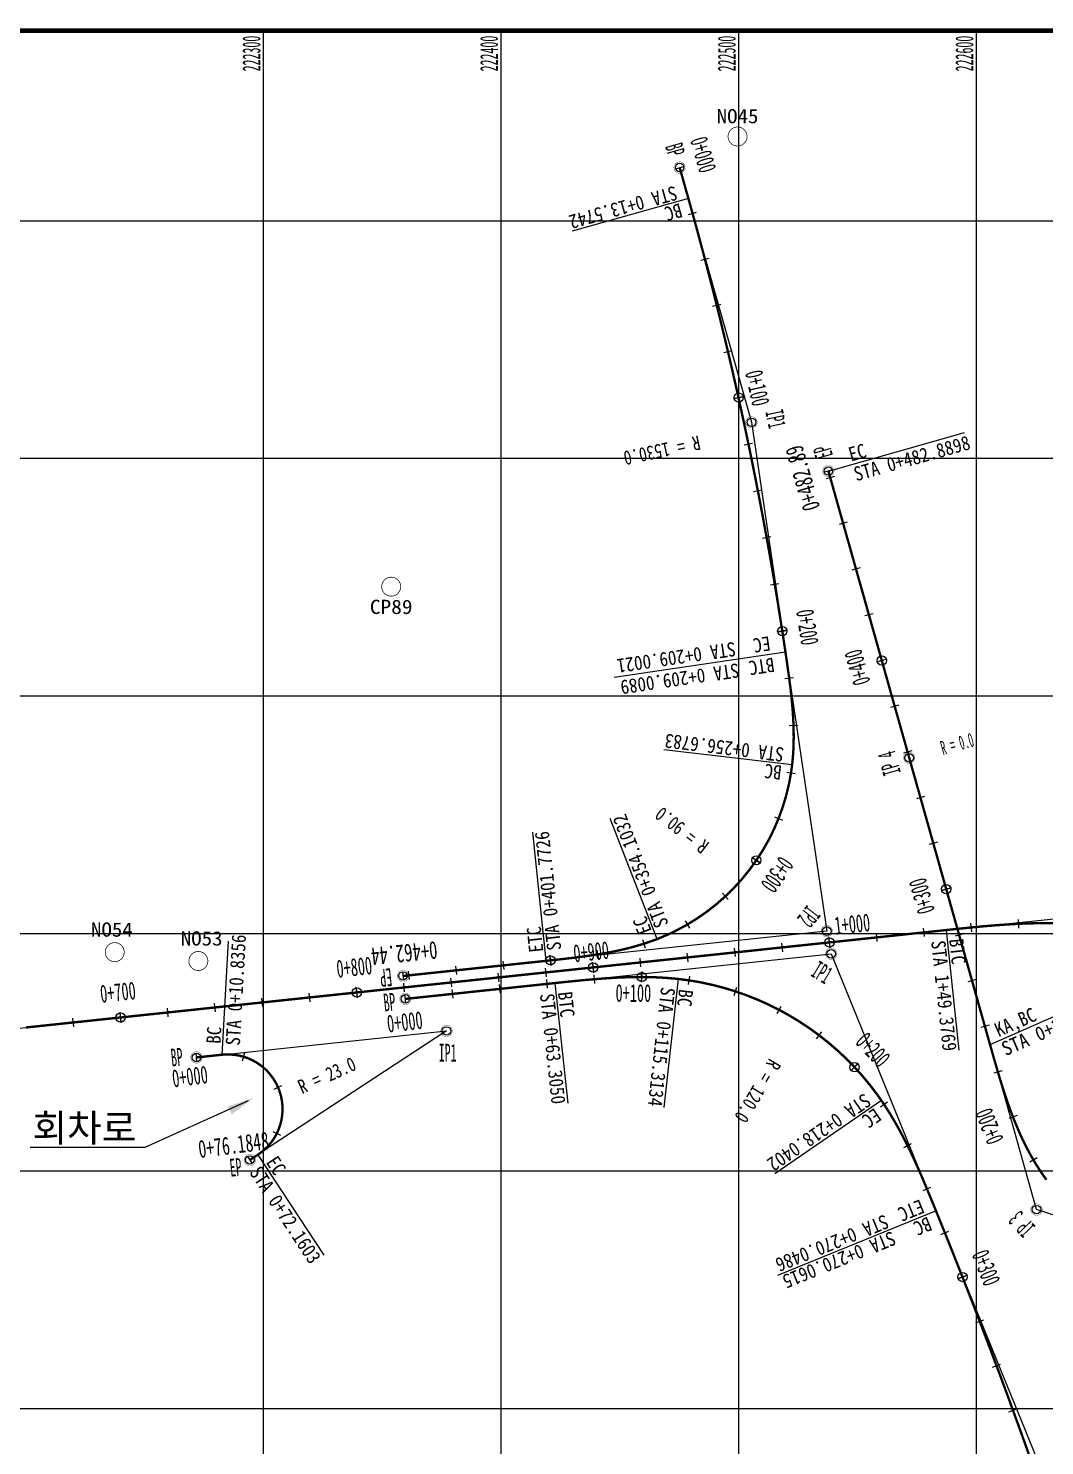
# Model space of a CAD drawing. Extents: x 221399 to 223677, y 223629 to 224581.
# Drawn here: x 222201 to 222629, y 223984 to 224581 of the extents above; entities that cross this region are included whole.
import ezdxf
from ezdxf.enums import TextEntityAlignment as Align

# ---------------------------------------------------------------- set-up
doc = ezdxf.new("R2010")
doc.units = 0
doc.header["$MEASUREMENT"] = 0
doc.layers.get('0').update_dxf_attribs({"linetype": 'CONTINUOUS'})
for name, color, linetype in [('CA-ALGN-CNTL', 2, 'CONTINUOUS'), ('CA-ALGN-IPLN', 1, 'CONTINUOUS'), ('CA-ALGN-IPSM', 2, 'CONTINUOUS'), ('CA-ALGN-STSM', 2, 'CONTINUOUS'), ('CA-ALGN-SUBL', 1, 'CONTINUOUS'), ('CA-ALGN-SUBT', 2, 'CONTINUOUS'), ('CA-ALGN-TEXT', 3, 'CONTINUOUS'), ('CA-LEAL', 1, 'CONTINUOUS'), ('CA-LEAT', 3, 'CONTINUOUS'), ('CV-GRID-BORD', 4, 'CONTINUOUS'), ('CV-GRID-LINE', 1, 'CONTINUOUS'), ('CV-GRID-TEXT', 4, 'CONTINUOUS'), ('CV-SURV-SYMB', 3, 'CONTINUOUS'), ('CV-SURV-TEXT', 3, 'CONTINUOUS')]:
    doc.layers.add(name, color=color, linetype=linetype)
doc.styles.add('GHS', font='DotumChe.ttf')
doc.styles.add('GTXT', font='DotumChe.ttf')

# ---------------------------------------------------------------- blocks, each defined once
blk = doc.blocks.new('CASTAMS')
blk.add_line((0, -1.5), (0, 1.5))
at = {"style": 'GTXT', "flags": 1}
for tag, p in [('STA_DST', (0, -3.62)), ('XSEC_DAT', (0, -6.85))]:
    blk.add_attdef(tag, text='', height=2.5, dxfattribs=at).set_placement(p, align=Align.MIDDLE)
blk = doc.blocks.new('CAIPMRK')
at = {"const_width": 0.1}
blk.add_lwpolyline([(-2, 0, -1), (2, 0, -1)], format="xyb", close=True, dxfattribs=at)
blk.add_circle((0, 0), 1.5)
blk = doc.blocks.new('CASTAMM')
blk.add_line((0, -1.5), (0, 1.5))
blk.add_circle((0, 0), 1.3)
at = {"style": 'GTXT', "flags": 1}
for tag, p in [('STA_DST', (0, -3.62)), ('XSEC_DAT', (0, -6.85))]:
    blk.add_attdef(tag, text='', height=2.5, dxfattribs=at).set_placement(p, align=Align.MIDDLE)
blk = doc.blocks.new('CVSVCPM')
at = {"const_width": 0.15}
blk.add_lwpolyline([(0, 2, -1), (0, -2, -1), (0, 2)], format="xyb", dxfattribs=at)
at = {"style": 'GTXT', "flags": 1}
blk.add_attdef('NO', text='', height=2.5, dxfattribs=at).set_placement((0, 4.76), align=Align.MIDDLE)

msp = doc.modelspace()

# ---------------------------------------------------------------- linework, layer by layer
at = {"layer": 'CA-ALGN-CNTL', "const_width": 1}
for points in [[(222475.15, 224522.4), (222476.51, 224517.58), (222477.86, 224512.77), (222478.83, 224509.33), (222479.22, 224507.96), (222480.56, 224503.14), (222481.89, 224498.32), (222483.2, 224493.5), (222484.5, 224488.67), (222485.78, 224483.83), (222487.04, 224479), (222488.29, 224474.16), (222489.52, 224469.31), (222490.74, 224464.46), (222491.94, 224459.61), (222493.13, 224454.75), (222494.3, 224449.89), (222495.45, 224445.02), (222496.59, 224440.15), (222497.71, 224435.28), (222498.82, 224430.41), (222499.91, 224425.53), (222500.98, 224420.64), (222502.04, 224415.76), (222503.08, 224410.87), (222504.11, 224405.97), (222505.12, 224401.08), (222506.11, 224396.18), (222507.09, 224391.27), (222508.05, 224386.37), (222509, 224381.46), (222509.74, 224377.53), (222509.93, 224376.54), (222510.84, 224371.63), (222511.74, 224366.71), (222512.62, 224361.79), (222513.49, 224356.86), (222513.83, 224354.89), (222514.17, 224352.92), (222514.34, 224351.93), (222514.5, 224350.95), (222515.17, 224347), (222515.99, 224342.07), (222516.79, 224337.14), (222517.57, 224332.2), (222518.34, 224327.26), (222519.09, 224322.31), (222519.69, 224318.36), (222519.69, 224318.35), (222519.83, 224317.37), (222520.55, 224312.42), (222521.24, 224307.47), (222521.87, 224302.51), (222522.4, 224297.54), (222522.81, 224292.55), (222523.07, 224287.56), (222523.15, 224282.56), (222523.02, 224277.56), (222522.91, 224275.57), (222522.65, 224272.58), (222522.47, 224270.91), (222522.43, 224270.59), (222522.37, 224270.1), (222522.02, 224267.62), (222521.32, 224263.68), (222521.11, 224262.7), (222519.93, 224257.85), (222518.48, 224253.06), (222516.77, 224248.36), (222514.8, 224243.77), (222512.58, 224239.29), (222510.12, 224234.94), (222507.41, 224230.74), (222504.48, 224226.69), (222501.33, 224222.81), (222497.96, 224219.11), (222494.4, 224215.61), (222490.64, 224212.3), (222486.71, 224209.21), (222482.61, 224206.35), (222478.37, 224203.72), (222473.98, 224201.32), (222470.86, 224199.81), (222469.46, 224199.18), (222465.67, 224197.6), (222464.83, 224197.28), (222460.11, 224195.64), (222455.31, 224194.24), (222450.46, 224193.03), (222445.57, 224192.01), (222440.64, 224191.15), (222435.7, 224190.4), (222430.74, 224189.76), (222425.77, 224189.18), (222424.78, 224189.07), (222423.78, 224188.96), (222422.79, 224188.85), (222420.8, 224188.64), (222419.04, 224188.45), (222415.83, 224188.11), (222410.86, 224187.59), (222405.89, 224187.06), (222400.91, 224186.53), (222395.94, 224186.01), (222390.97, 224185.48), (222386, 224184.96), (222381.02, 224184.43), (222376.05, 224183.9), (222371.08, 224183.38), (222366.11, 224182.85), (222361.14, 224182.32), (222358.71, 224182.07)], [(222629.52, 224096.27), (222628.93, 224097.07), (222628.35, 224097.89), (222627.78, 224098.71), (222627.21, 224099.54), (222626.82, 224100.13), (222626.66, 224100.37), (222626.12, 224101.21), (222625.58, 224102.05), (222625.05, 224102.9), (222624.54, 224103.76), (222624.03, 224104.62), (222623.52, 224105.48), (222623.03, 224106.35), (222622.55, 224107.23), (222622.07, 224108.11), (222621.6, 224108.99), (222621.37, 224109.43), (222621.14, 224109.88), (222620.69, 224110.77), (222620.24, 224111.66), (222619.81, 224112.56), (222619.37, 224113.47), (222618.95, 224114.37), (222618.53, 224115.28), (222618.13, 224116.19), (222617.72, 224117.11), (222617.33, 224118.03), (222616.94, 224118.95), (222616.55, 224119.87), (222616.18, 224120.8), (222615.8, 224121.73), (222615.44, 224122.66), (222615.08, 224123.59), (222614.72, 224124.52), (222614.37, 224125.46), (222614.03, 224126.4), (222613.69, 224127.34), (222613.36, 224128.28), (222613.03, 224129.23), (222612.7, 224130.17), (222612.38, 224131.12), (222612.06, 224132.07), (222611.75, 224133.02), (222611.44, 224133.97), (222611.13, 224134.92), (222610.83, 224135.87), (222610.53, 224136.83), (222610.24, 224137.78), (222609.94, 224138.74), (222609.65, 224139.7), (222609.37, 224140.65), (222609.08, 224141.61), (222608.8, 224142.57), (222608.52, 224143.53), (222608.24, 224144.49), (222607.96, 224145.45), (222607.68, 224146.41), (222607.41, 224147.37), (222607.27, 224147.86), (222607.13, 224148.34), (222606.86, 224149.3), (222606.59, 224150.26), (222606.32, 224151.22), (222606.05, 224152.19), (222605.77, 224153.15), (222605.76, 224153.2), (222605.76, 224153.2), (222605.5, 224154.11), (222605.23, 224155.07), (222604.96, 224156.04), (222604.69, 224157), (222604.42, 224157.96), (222604.15, 224158.92), (222603.88, 224159.89), (222603.6, 224160.85), (222603.33, 224161.81), (222603.06, 224162.77), (222602.79, 224163.74), (222602.52, 224164.7), (222602.25, 224165.66), (222601.98, 224166.62), (222601.71, 224167.59), (222601.44, 224168.55), (222601.16, 224169.51), (222600.89, 224170.47), (222600.62, 224171.44), (222600.35, 224172.4), (222600.08, 224173.36), (222599.81, 224174.32), (222599.54, 224175.29), (222599.27, 224176.25), (222599, 224177.21), (222598.72, 224178.17), (222598.45, 224179.14), (222598.18, 224180.1), (222597.91, 224181.06), (222597.64, 224182.02), (222597.37, 224182.99), (222597.1, 224183.95), (222596.83, 224184.91), (222596.55, 224185.87), (222596.28, 224186.84), (222596.01, 224187.8), (222595.74, 224188.76), (222595.47, 224189.72), (222595.2, 224190.69), (222594.93, 224191.65), (222594.66, 224192.61), (222594.39, 224193.57), (222594.11, 224194.54), (222593.84, 224195.5), (222593.57, 224196.46), (222593.3, 224197.42), (222593.03, 224198.39), (222592.76, 224199.35), (222592.49, 224200.31), (222592.22, 224201.27), (222591.94, 224202.24), (222591.67, 224203.2), (222591.4, 224204.16), (222591.13, 224205.12), (222590.86, 224206.09), (222590.59, 224207.05), (222590.32, 224208.01), (222590.05, 224208.98), (222589.78, 224209.94), (222589.5, 224210.9), (222589.23, 224211.86), (222588.96, 224212.83), (222588.69, 224213.79), (222588.42, 224214.75), (222588.15, 224215.71), (222587.88, 224216.68), (222587.61, 224217.64), (222587.33, 224218.6), (222587.06, 224219.56), (222586.79, 224220.53), (222586.52, 224221.49), (222586.25, 224222.45), (222585.98, 224223.41), (222585.71, 224224.38), (222585.44, 224225.34), (222585.17, 224226.3), (222584.89, 224227.26), (222584.62, 224228.23), (222584.35, 224229.19), (222584.08, 224230.15), (222583.81, 224231.11), (222583.54, 224232.08), (222583.27, 224233.04), (222583, 224234), (222582.72, 224234.96), (222582.45, 224235.93), (222582.18, 224236.89), (222581.91, 224237.85), (222581.64, 224238.81), (222581.37, 224239.78), (222581.1, 224240.74), (222580.83, 224241.7), (222580.56, 224242.66), (222580.28, 224243.63), (222580.01, 224244.59), (222579.74, 224245.55), (222579.47, 224246.51), (222579.2, 224247.48), (222578.93, 224248.44), (222578.66, 224249.4), (222578.39, 224250.36), (222578.12, 224251.33), (222577.84, 224252.29), (222577.57, 224253.25), (222577.3, 224254.21), (222577.03, 224255.18), (222576.76, 224256.14), (222576.49, 224257.1), (222576.22, 224258.06), (222575.95, 224259.03), (222575.67, 224259.99), (222575.4, 224260.95), (222575.13, 224261.91), (222574.86, 224262.88), (222574.59, 224263.84), (222574.32, 224264.8), (222574.05, 224265.76), (222573.78, 224266.73), (222573.51, 224267.69), (222573.23, 224268.65), (222572.96, 224269.61), (222572.69, 224270.58), (222572.42, 224271.54), (222572.15, 224272.5), (222571.88, 224273.46), (222571.61, 224274.43), (222571.34, 224275.39), (222571.06, 224276.35), (222570.79, 224277.31), (222570.52, 224278.28), (222570.25, 224279.24), (222569.98, 224280.2), (222569.71, 224281.16), (222569.44, 224282.13), (222569.17, 224283.09), (222568.9, 224284.05), (222568.62, 224285.02), (222568.35, 224285.98), (222568.08, 224286.94), (222567.81, 224287.9), (222567.54, 224288.87), (222567.27, 224289.83), (222567, 224290.79), (222566.73, 224291.75), (222566.45, 224292.72), (222566.18, 224293.68), (222565.91, 224294.64), (222565.64, 224295.6), (222565.37, 224296.57), (222565.1, 224297.53), (222564.83, 224298.49), (222564.56, 224299.45), (222564.29, 224300.42), (222564.01, 224301.38), (222563.74, 224302.34), (222563.47, 224303.3), (222563.2, 224304.27), (222562.93, 224305.23), (222562.66, 224306.19), (222562.39, 224307.15), (222562.12, 224308.12), (222561.84, 224309.08), (222561.57, 224310.04), (222561.3, 224311), (222561.03, 224311.97), (222560.76, 224312.93), (222560.49, 224313.89), (222560.22, 224314.85), (222559.95, 224315.82), (222559.68, 224316.78), (222559.4, 224317.74), (222559.13, 224318.7), (222558.86, 224319.67), (222558.59, 224320.63), (222558.32, 224321.59), (222558.05, 224322.55), (222557.78, 224323.52), (222557.51, 224324.48), (222557.24, 224325.44), (222556.96, 224326.4), (222556.69, 224327.37), (222556.42, 224328.33), (222556.15, 224329.29), (222555.88, 224330.25), (222555.61, 224331.22), (222555.34, 224332.18), (222555.07, 224333.14), (222554.79, 224334.1), (222554.52, 224335.07), (222554.25, 224336.03), (222553.98, 224336.99), (222553.71, 224337.95), (222553.44, 224338.92), (222553.17, 224339.88), (222552.9, 224340.84), (222552.63, 224341.8), (222552.35, 224342.77), (222552.08, 224343.73), (222551.81, 224344.69), (222551.54, 224345.65), (222551.27, 224346.62), (222551, 224347.58), (222550.73, 224348.54), (222550.46, 224349.5), (222550.18, 224350.47), (222549.91, 224351.43), (222549.64, 224352.39), (222549.37, 224353.35), (222549.1, 224354.32), (222548.83, 224355.28), (222548.56, 224356.24), (222548.42, 224356.72), (222548.29, 224357.2), (222548.02, 224358.17), (222547.74, 224359.13), (222547.47, 224360.09), (222547.2, 224361.06), (222546.93, 224362.02), (222546.66, 224362.98), (222546.39, 224363.94), (222546.12, 224364.91), (222545.85, 224365.87), (222545.57, 224366.83), (222545.3, 224367.79), (222545.03, 224368.76), (222544.76, 224369.72), (222544.49, 224370.68), (222544.22, 224371.64), (222543.95, 224372.61), (222543.68, 224373.57), (222543.41, 224374.53), (222543.13, 224375.49), (222542.86, 224376.46), (222542.59, 224377.42), (222542.32, 224378.38), (222542.05, 224379.34), (222541.78, 224380.31), (222541.51, 224381.27), (222541.24, 224382.23), (222540.96, 224383.19), (222540.69, 224384.16), (222540.42, 224385.12), (222540.15, 224386.08), (222539.88, 224387.04), (222539.61, 224388.01), (222539.34, 224388.97), (222539.07, 224389.93), (222538.8, 224390.89), (222538.52, 224391.86), (222538.25, 224392.82), (222537.98, 224393.78), (222537.74, 224394.64), (222537.74, 224394.64)], [(222200.11, 224160.39), (222205.09, 224160.92), (222210.06, 224161.45), (222215.03, 224161.97), (222220, 224162.5), (222224.97, 224163.02), (222229.95, 224163.55), (222234.92, 224164.08), (222239.89, 224164.6), (222244.86, 224165.13), (222249.84, 224165.66), (222254.81, 224166.18), (222259.78, 224166.71), (222264.75, 224167.24), (222269.72, 224167.76), (222274.7, 224168.29), (222279.67, 224168.82), (222284.64, 224169.34), (222289.61, 224169.87), (222294.59, 224170.4), (222299.56, 224170.92), (222304.53, 224171.45), (222309.5, 224171.98), (222314.47, 224172.5), (222319.45, 224173.03), (222324.42, 224173.56), (222329.39, 224174.08), (222334.36, 224174.61), (222339.33, 224175.14), (222344.31, 224175.66), (222349.28, 224176.19), (222354.25, 224176.72), (222359.22, 224177.24), (222364.2, 224177.77), (222369.17, 224178.3), (222374.14, 224178.82), (222379.11, 224179.35), (222384.08, 224179.88), (222389.06, 224180.4), (222394.03, 224180.93), (222399, 224181.46), (222403.97, 224181.98), (222408.95, 224182.51), (222413.92, 224183.04), (222418.89, 224183.56), (222423.86, 224184.09), (222428.83, 224184.61), (222433.81, 224185.14), (222438.78, 224185.67), (222443.75, 224186.19), (222448.72, 224186.72), (222453.7, 224187.25), (222458.67, 224187.77), (222463.64, 224188.3), (222468.61, 224188.83), (222473.58, 224189.35), (222478.56, 224189.88), (222483.53, 224190.41), (222488.5, 224190.93), (222493.47, 224191.46), (222498.45, 224191.99), (222503.42, 224192.51), (222508.39, 224193.04), (222513.36, 224193.57), (222518.33, 224194.09), (222523.31, 224194.62), (222528.28, 224195.15), (222533.25, 224195.67), (222538.22, 224196.2), (222543.19, 224196.73), (222548.17, 224197.25), (222553.14, 224197.78), (222558.11, 224198.31), (222563.08, 224198.83), (222568.06, 224199.36), (222573.03, 224199.89), (222578, 224200.41), (222582.97, 224200.94), (222587.32, 224201.4), (222587.94, 224201.47), (222592.92, 224201.99), (222597.89, 224202.49), (222602.87, 224202.97), (222607.85, 224203.39), (222612.84, 224203.75), (222617.83, 224204.04), (222622.83, 224204.22), (222627.83, 224204.3), (222632.82, 224204.26)], [(222359.73, 224172.42), (222364.71, 224172.95), (222369.68, 224173.47), (222374.65, 224174), (222379.62, 224174.53), (222384.6, 224175.05), (222389.57, 224175.58), (222394.54, 224176.11), (222399.51, 224176.63), (222404.48, 224177.16), (222409.46, 224177.69), (222414.43, 224178.21), (222419.4, 224178.74), (222422.69, 224179.09), (222423.38, 224179.16), (222424.37, 224179.27), (222425.37, 224179.37), (222426.36, 224179.47), (222429.35, 224179.78), (222434.32, 224180.28), (222439.3, 224180.72), (222444.29, 224181.1), (222449.28, 224181.39), (222454.28, 224181.58), (222459.27, 224181.64), (222464.27, 224181.55), (222469.27, 224181.29), (222474.25, 224180.85), (222474.56, 224180.82), (222479.2, 224180.2), (222483.05, 224179.56), (222484.13, 224179.35), (222489.02, 224178.3), (222493.86, 224177.04), (222498.64, 224175.58), (222503.36, 224173.92), (222508, 224172.07), (222512.56, 224170.03), (222517.04, 224167.8), (222521.41, 224165.38), (222525.69, 224162.78), (222529.85, 224160.01), (222533.89, 224157.07), (222537.8, 224153.96), (222541.59, 224150.69), (222545.23, 224147.27), (222548.73, 224143.69), (222552.07, 224139.98), (222555.26, 224136.13), (222558.29, 224132.15), (222560.04, 224129.66), (222561.14, 224128.04), (222563.83, 224123.83), (222566.37, 224119.52), (222568.77, 224115.13), (222571.04, 224110.68), (222573.2, 224106.17), (222575.28, 224101.62), (222576.68, 224098.42), (222577.28, 224097.04), (222579.22, 224092.43), (222579.91, 224090.77), (222579.99, 224090.59), (222581.13, 224087.81), (222581.89, 224085.96), (222582.83, 224083.65), (222583.02, 224083.18), (222583.04, 224083.14), (222583.04, 224083.13), (222584.71, 224079.01), (222584.9, 224078.55), (222586.4, 224074.84), (222586.77, 224073.91), (222588.27, 224070.2), (222588.64, 224069.27), (222590.49, 224064.63), (222592.33, 224059.98), (222594.17, 224055.33), (222595.99, 224050.68), (222596.36, 224049.74), (222597.81, 224046.02), (222598.17, 224045.08), (222599.61, 224041.35), (222601.41, 224036.69), (222603.01, 224032.48), (222603.19, 224032.02), (222603.9, 224030.15), (222604.97, 224027.34), (222605.32, 224026.41), (222606.74, 224022.67), (222608.49, 224017.98), (222610.24, 224013.3), (222611.98, 224008.61), (222613.71, 224003.92), (222615.42, 223999.22), (222617.13, 223994.52), (222618.83, 223989.82), (222619.44, 223988.12), (222620.52, 223985.12), (222622.2, 223980.41)], [(222271.84, 224147.78), (222273.83, 224147.99), (222275.82, 224148.2), (222277.81, 224148.41), (222279.8, 224148.62), (222281.79, 224148.83), (222282.62, 224148.92), (222283.78, 224149.01), (222285.78, 224149.03), (222287.77, 224148.88), (222289.74, 224148.56), (222291.68, 224148.07), (222293.57, 224147.41), (222295.39, 224146.58), (222297.14, 224145.61), (222298.79, 224144.48), (222300.34, 224143.22), (222301.43, 224142.19), (222301.77, 224141.83), (222303.08, 224140.31), (222304.25, 224138.69), (222305.28, 224136.98), (222305.55, 224136.44), (222306.15, 224135.18), (222306.86, 224133.31), (222307.41, 224131.39), (222307.79, 224129.42), (222307.85, 224129.03), (222308, 224127.43), (222308.03, 224125.44), (222307.89, 224123.44), (222307.58, 224121.47), (222307.36, 224120.49), (222307.1, 224119.53), (222306.45, 224117.64), (222305.64, 224115.81), (222304.67, 224114.06), (222303.55, 224112.4), (222302.3, 224110.84), (222300.91, 224109.4), (222299.41, 224108.09), (222297.79, 224106.91), (222297.66, 224106.82), (222296.12, 224105.81), (222294.45, 224104.71), (222294.3, 224104.61)]]:
    msp.add_lwpolyline(points, dxfattribs=at)
at = {"layer": 'CA-ALGN-IPLN'}
for p, q in [((222475.15, 224522.4), (222505.37, 224415.15)), ((222505.37, 224415.15), (222537.05, 224200.95)), ((222571.75, 224273.92), (222537.74, 224394.64)), ((222605.76, 224153.2), (222571.75, 224273.92)), ((221943.81, 224133.25), (222692.28, 224212.51)), ((222537.05, 224200.95), (222358.71, 224182.07)), ((222359.73, 224172.42), (222538.94, 224191.4)), ((222538.94, 224191.4), (222634.46, 223956.9)), ((222625.34, 224083.71), (222605.76, 224153.2)), ((222661.29, 224072.32), (222625.34, 224083.71))]:
    msp.add_line(p, q, dxfattribs=at)
at = {"layer": 'CA-ALGN-IPLN', "linetype": 'Continuous'}
for p, q in [((222271.84, 224147.78), (222377.04, 224158.92)), ((222377.04, 224158.92), (222294.3, 224104.61))]:
    msp.add_line(p, q, dxfattribs=at)
at = {"layer": 'CA-ALGN-SUBL'}
for p, q in [((222478.83, 224509.33), (222429.94, 224495.56)), ((222537.74, 224394.64), (222595.02, 224410.81)), ((222519.69, 224318.36), (222447.58, 224307.69)), ((222519.69, 224318.35), (222447.58, 224307.68)), ((222522.47, 224270.91), (222468.45, 224277.31)), ((222465.67, 224197.6), (222445.98, 224248.32)), ((222419.04, 224188.45), (222413.31, 224242.55)), ((222587.32, 224201.4), (222592.67, 224150.88)), ((222282.62, 224148.92), (222285.36, 224196.69)), ((222422.69, 224179.09), (222428.04, 224128.57)), ((222474.56, 224180.82), (222468.52, 224126.75)), ((222605.76, 224153.2), (222657.89, 224176.18)), ((222560.04, 224129.66), (222515.25, 224098.79)), ((222297.66, 224106.82), (222325.41, 224064.52)), ((222583.04, 224083.14), (222516.32, 224055.96)), ((222583.04, 224083.13), (222516.33, 224055.95))]:
    msp.add_line(p, q, dxfattribs=at)
at = {"layer": 'CA-LEAL'}
for p, q in [((222293.6, 224129.57), (222250.11, 224109.87)), ((222250.11, 224109.87), (222201.86, 224109.87))]:
    msp.add_line(p, q, dxfattribs=at)
msp.add_solid([(222286.73, 224123.84), (222295.81, 224130.74), (222284.99, 224127.16)], dxfattribs=at)
at = {"layer": 'CV-GRID-BORD', "const_width": 2}
msp.add_lwpolyline([(221400, 223630), (221400, 224580), (223030, 224580), (223030, 223630)], close=True, dxfattribs=at)
at = {"layer": 'CV-GRID-LINE'}
for p, q in [((222300, 224300), (222300, 224400)), ((222400, 224300), (222400, 224400)), ((222500, 224300), (222500, 224400)), ((222600, 224300), (222600, 224400))]:
    msp.add_line(p, q, dxfattribs=at)
for points in [[(222300, 223630), (222300, 224580)], [(222400, 223630), (222400, 224580)], [(222500, 223630), (222500, 224580)], [(222600, 223630), (222600, 224580)], [(221400, 224500), (223030, 224500)], [(221400, 224400), (221500, 224400), (221600, 224400), (221700, 224400), (221800, 224400), (221900, 224400), (222000, 224400), (222100, 224400), (222200, 224400), (222300, 224400), (222400, 224400), (222500, 224400), (222600, 224400), (222700, 224400), (222730.86, 224400)], [(221400, 224300), (222730.86, 224300)], [(221400, 224200), (223030, 224200)], [(221400, 224100), (223030, 224100)], [(221400, 224000), (223030, 224000)]]:
    msp.add_lwpolyline(points, dxfattribs=at)

# ---------------------------------------------------------------- block references
at = {"layer": 'CA-ALGN-IPSM', "xscale": 1.199999999982538, "yscale": 1.200000000011642, "zscale": 1.2}
for p in [(222475.15, 224522.4), (222505.37, 224415.15), (222537.74, 224394.64), (222571.75, 224273.92), (222537.05, 224200.95), (222538.94, 224191.4), (222358.71, 224182.07), (222359.73, 224172.42), (222377.04, 224158.92), (222271.84, 224147.78), (222294.3, 224104.61), (222625.34, 224083.71)]:
    msp.add_blockref('CAIPMRK', p, dxfattribs=at)
at = {"layer": 'CA-ALGN-STSM', "yscale": 1.200000000011642, "zscale": 1.2}
for p, xscale, rotation in [((222475.15, 224522.4), 1.199999999990274, 285.7336476246224), ((222480.56, 224503.14), 1.199999999998065, 285.4931115653522), ((222480.56, 224503.14), 1.199999999998065, 285.4931115653522), ((222485.78, 224483.83), 1.200000000002111, 284.7441023481914), ((222490.74, 224464.46), 1.200000000007582, 283.9951799469445), ((222495.45, 224445.02), 1.199999999997722, 283.2461463939093), ((222499.91, 224425.53), 1.199999999999283, 282.4972220352595), ((222504.11, 224405.97), 1.200000000013054, 281.7483063235346), ((222537.74, 224394.64), 1.19999999999326, 105.7338845267392), ((222538.52, 224391.86), 1.199999999988661, 105.7339233695183), ((222508.05, 224386.37), 1.199999999988248, 280.9993500026914), ((222543.95, 224372.61), 1.200000000010503, 105.7337466547716), ((222511.74, 224366.71), 1.199999999990344, 280.2503710278434), ((222549.37, 224353.35), 1.19999999999326, 105.7338845267392), ((222515.17, 224347), 1.200000000010884, 279.5014360969453), ((222554.79, 224334.1), 1.200000000003946, 105.7337854975507), ((222518.34, 224327.26), 1.199999999989877, 278.7524132916944), ((222560.22, 224314.85), 1.19999999999326, 105.7338845267392), ((222521.24, 224307.47), 1.200000000009229, 277.6087375466555), ((222565.64, 224295.6), 1.19999999999326, 105.7338845267392), ((222523.07, 224287.56), 1.199999999996483, 272.0020346031725), ((222571.06, 224276.35), 1.199999999996054, 105.7337854962132), ((222522.02, 224267.62), 1.200000000005235, 261.1269874770019), ((222576.49, 224257.1), 1.200000000001152, 105.7338845280767), ((222516.77, 224248.36), 1.199999999985609, 248.394731196518), ((222581.91, 224237.85), 1.200000000002611, 105.733746653434), ((222507.41, 224230.74), 1.199999999991907, 235.6621633867421), ((222494.4, 224215.61), 1.200000000009614, 222.9297815418532), ((222587.33, 224218.6), 1.200000000001152, 105.7338845280767), ((222478.37, 224203.72), 1.199999999984708, 210.1973676907809), ((222617.83, 224204.04), 1.200000000007839, 2.728736492219515), ((222558.11, 224198.31), 1.200000000003087, 6.045466321614468), ((222578, 224200.41), 1.200000000008851, 6.04530879391669), ((222592.76, 224199.35), 1.19999999999326, 105.7338845267392), ((222597.89, 224202.49), 1.199999999996396, 5.646184400625407), ((222460.11, 224195.64), 1.200000000012328, 197.697277629296), ((222498.45, 224191.99), 1.200000000008851, 6.04530879391669), ((222518.33, 224194.09), 1.200000000003087, 6.045466321614468), ((222538.22, 224196.2), 1.200000000008851, 6.04530879391669), ((222400.91, 224186.53), 1.199999999995551, 186.0454512369695), ((222420.8, 224188.64), 1.199999999993182, 186.0664892594527), ((222438.78, 224185.67), 1.199999999992486, 6.04545123558763), ((222440.64, 224191.15), 1.200000000010236, 189.2108010773999), ((222458.67, 224187.77), 1.199999999986659, 6.045323878707999), ((222478.56, 224189.88), 1.200000000003087, 6.045466321614468), ((222358.71, 224182.07), 1.200000000003087, 186.0454663216145), ((222361.14, 224182.32), 1.199999999995551, 186.0454512369695), ((222379.11, 224179.35), 1.200000000006152, 6.045466322996346), ((222381.02, 224184.43), 1.199999999992486, 186.0454512355876), ((222399, 224181.46), 1.199999999992486, 6.04545123558763), ((222418.89, 224183.56), 1.200000000006152, 6.045466322996346), ((222439.3, 224180.72), 1.200000000009555, 4.766056454221706), ((222459.27, 224181.64), 1.199999999986683, 359.8644953947197), ((222479.2, 224180.2), 1.199999999994436, 351.3917634218858), ((222339.33, 224175.14), 1.200000000006152, 6.045466322996346), ((222359.22, 224177.24), 1.199999999992486, 6.04545123558763), ((222379.62, 224174.53), 1.200000000003087, 6.045466321614468), ((222399.51, 224176.63), 1.199999999995551, 6.045451236969507), ((222419.4, 224178.74), 1.200000000003087, 6.045466321614468), ((222498.64, 224175.58), 1.199999999996091, 341.8424923143641), ((222598.18, 224180.1), 1.200000000002611, 105.733746653434), ((222279.67, 224168.82), 1.199999999986659, 6.045323878707999), ((222299.56, 224170.92), 1.199999999995551, 6.045451236969507), ((222319.45, 224173.03), 1.200000000005786, 6.045308792534812), ((222359.73, 224172.42), 1.199999999986603, 6.045593678640451), ((222517.04, 224167.8), 1.199999999998366, 332.2931555477493), ((222220, 224162.5), 1.199999999995551, 6.045451236969507), ((222239.89, 224164.6), 1.199999999986659, 6.045323878707999), ((222259.78, 224166.71), 1.199999999995551, 6.045451236969507), ((222533.89, 224157.07), 1.199999999996029, 322.7438402092839), ((222603.6, 224160.85), 1.19999999999326, 105.7338845267392), ((222271.84, 224147.78), 1.200000000008851, 6.04530879391669), ((222291.68, 224148.07), 1.199999999993297, 343.2156927815052), ((222548.73, 224143.69), 1.199999999989743, 313.1943851161216), ((222609.08, 224141.61), 1.199999999995952, 106.51805954968), ((222306.15, 224135.18), 1.199999999992342, 293.3932373684928), ((222561.14, 224128.04), 1.200000000005225, 303.6628939065562), ((222615.44, 224122.66), 1.199999999987968, 111.2780954748914), ((222305.64, 224115.81), 1.199999999988144, 243.5709452174073), ((222571.04, 224110.68), 1.200000000011675, 296.3095203741642), ((222294.3, 224104.61), 1.199999999991663, 213.2782486147243), ((222624.03, 224104.62), 1.200000000001944, 120.3546458533981), ((222579.22, 224092.43), 1.200000000000606, 292.628371165715), ((222586.77, 224073.91), 1.200000000001798, 291.9302279660387), ((222594.17, 224055.33), 1.200000000006074, 291.4577496362762), ((222601.41, 224036.69), 1.199999999986468, 290.9855665315499), ((222608.49, 224017.98), 1.199999999999831, 290.5131438430462), ((222615.42, 223999.22), 1.200000000002206, 290.040734305733)]:
    msp.add_blockref('CASTAMS', p, dxfattribs=dict(at, xscale=xscale, rotation=rotation))
at = {"layer": 'CA-ALGN-STSM', "yscale": 1.5}
for p, xscale, rotation in [((222500, 224425.55), 1.500000000012234, 103.6801802800324), ((222518.34, 224327.26), 1.50000000000293, 98.84605690831403), ((222560.22, 224314.85), 1.499999999999649, 105.7338702141126), ((222507.41, 224230.74), 1.499999999992245, 57.25379742059131), ((222587.33, 224218.6), 1.499999999991414, 105.7337596015094), ((222538.22, 224196.2), 1.500000000008977, 6.045414242198872), ((222420.8, 224188.64), 1.499999999991143, 6.333643494092181), ((222438.78, 224185.67), 1.500000000006334, 6.045421682961238), ((222459.27, 224181.64), 1.500000000002583, 356.3405289267988), ((222339.33, 224175.14), 1.500000000004221, 6.045421006639439), ((222239.89, 224164.6), 1.499999999991931, 6.045428781693448), ((222548.73, 224143.69), 1.49999999999089, 135.5818414039866), ((222594.17, 224055.33), 1.500000000011299, 111.3988268434825)]:
    msp.add_blockref('CASTAMM', p, dxfattribs=dict(at, xscale=xscale, rotation=rotation))
at = {"layer": 'CV-SURV-SYMB', "xscale": 2, "yscale": 2}
for p in [(222499.52, 224535.47), (222353.77, 224345.96), (222237.43, 224192.1), (222272.62, 224188.37)]:
    msp.add_blockref('CVSVCPM', p, dxfattribs=at)

# ---------------------------------------------------------------- texts
at = {"layer": 'CA-ALGN-SUBT', "style": 'GHS'}
for s, rotation, width, p, p2 in [('STA 0+13.5742', 195.73375, 0.880078, (222473.14, 224514.79), (222428.09, 224502.1)), ('BC', 195.73375, 0.880078, (222475.2, 224507.48), (222468.27, 224505.52)), ('R = 1530.0 ', 192.07453, 0.800071, (222483.1, 224409.63), (222447.9, 224402.1)), ('STA 0+482.8898   ', 15.73383, 0.880078, (222549.45, 224390.29), (222608.36, 224406.89)), ('EC', 15.73383, 0.880078, (222547.25, 224398.6), (222554.18, 224400.56)), ('EC', 188.41532, 0.880078, (222512.86, 224325.12), (222505.74, 224324.07)), ('STA 0+209.0021', 188.41532, 0.880078, (222498.27, 224322.77), (222448.42, 224315.39)), ('STA 0+209.0089', 188.41532, 0.880078, (222499.72, 224313.78), (222449.86, 224306.41)), ('BTC', 188.41532, 0.880078, (222514.58, 224316.14), (222503.9, 224314.56)), ('STA 0+256.6783', 173.24166, 0.880078, (222519.3, 224278.13), (222469.25, 224284.07)), ('R = 0.0', 15.73383, 0.488932, (222585.98, 224275.02), (222599.46, 224278.82)), ('BC', 173.24166, 0.880078, (222518.41, 224270.59), (222511.26, 224271.43)), ('R = 90.0 ', 142.23038, 0.782292, (222488.05, 224237.93), (222465.28, 224255.57)), ('STA 0+354.1032', 111.21909, 0.880078, (222470.56, 224203.79), (222452.32, 224250.78)), ('STA 0+401.7726', 96.04543, 0.880078, (222425.38, 224193.15), (222420.07, 224243.27)), ('EC', 111.21909, 0.880078, (222463.48, 224201.04), (222460.87, 224207.75)), ('STA 0+10.8356 ', 86.78763, 0.880078, (222290.07, 224152.63), (222292.89, 224202.95)), ('ETC', 96.04543, 0.880078, (222417.82, 224192.35), (222416.69, 224203.09)), ('STA 1+49.3769', 276.04541, 0.880078, (222580.98, 224196.71), (222585.91, 224150.17)), ('BTC', 276.04541, 0.880078, (222588.54, 224197.51), (222589.68, 224186.77)), ('BTC', 276.04547, 0.880078, (222423.9, 224175.19), (222425.04, 224164.45)), ('STA 0+115.3134', 263.6294, 0.880078, (222467.36, 224177.59), (222461.76, 224127.51)), ('BC', 263.6294, 0.880078, (222474.91, 224176.75), (222474.11, 224169.6)), ('STA 0+63.3050', 276.04547, 0.880078, (222416.35, 224174.39), (222421.28, 224127.85)), ('STA 0+232.0557  ', 23.65813, 0.935083, (222612.29, 224148.3), (222668.35, 224172.86)), ('KA,BC', 23.65813, 0.880078, (222609.35, 224156.27), (222625.83, 224163.49)), ('BC', 86.78763, 0.880078, (222281.94, 224153.39), (222282.34, 224160.58)), ('R = 23.0 ', 24.206, 0.782292, (222316.26, 224132.3), (222342.52, 224144.11)), ('R = 120.0 ', 239.10517, 0.79207, (222512.93, 224147.72), (222496.29, 224119.92)), ('STA 0+218.0402', 214.58094, 0.880078, (222552.89, 224132.99), (222511.39, 224104.39)), ('EC', 214.58094, 0.880078, (222557.2, 224126.74), (222551.28, 224122.65)), ('EC', 303.34047, 0.880078, (222300.87, 224103.62), (222304.83, 224097.61)), ('STA 0+72.1603 ', 303.34047, 0.880078, (222293.89, 224099.39), (222321.59, 224057.29)), ('ETC', 202.16486, 0.880078, (222576.44, 224088.19), (222566.44, 224084.11)), ('STA 0+270.0486', 202.16486, 0.880078, (222561.52, 224081.82), (222514.85, 224062.8)), ('BC', 202.16486, 0.880078, (222579.64, 224080.88), (222572.97, 224078.16)), ('STA 0+270.0615', 202.16486, 0.880078, (222564.49, 224074.81), (222517.81, 224055.8))]:
    msp.add_text(s, height=6, rotation=rotation, dxfattribs=dict(at, width=width)).set_placement(p, p2, align=Align.FIT)
at = {"layer": 'CA-ALGN-TEXT', "style": 'GHS'}
for s, rotation, width, p, p2 in [('0+000', 286.23828, 0.586719, (222479.44, 224534), (222483.64, 224519.6)), ('BP', 285.73375, 0.488932, (222468.96, 224531.35), (222470.32, 224526.53)), ('0+100', 282.49725, 0.586719, (222502.62, 224436.1), (222505.87, 224421.46)), ('IP1', 282.07453, 0.488932, (222511.19, 224419.49), (222512.75, 224412.15)), ('0+482.89          ', 106.05554, 0.684505, (222534.34, 224379.2), (222516.91, 224439.75)), ('EP', 105.73383, 0.488932, (222539.71, 224401.2), (222538.35, 224406.02)), ('0+200', 278.75243, 0.586719, (222524.12, 224335.74), (222526.4, 224320.91)), ('0+400', 105.73383, 0.586719, (222555.51, 224305.74), (222551.45, 224320.17)), ('IP 4', 105.73383, 0.488932, (222568.29, 224267.75), (222565.58, 224277.38)), ('0+300', 235.66223, 0.586719, (222517.42, 224232.98), (222508.96, 224220.59)), ('0+300', 105.73383, 0.586719, (222582.63, 224209.48), (222578.56, 224223.92)), ('IP2', 232.23038, 0.488932, (222528.87, 224212.24), (222524.28, 224206.31)), ('1+000', 6.04541, 0.586719, (222540.74, 224199.44), (222555.66, 224201.02)), ('0+462.44          ', 185.79438, 0.684505, (222372.81, 224196.72), (222310.13, 224190.36)), ('0+900', 6.04541, 0.586719, (222430.85, 224187.8), (222445.77, 224189.38)), ('0+800', 6.04541, 0.586719, (222331.14, 224181.31), (222346.06, 224182.89)), ('IP1', 329.10517, 0.488932, (222529.94, 224182.29), (222536.38, 224178.44)), ('EP', 186.04543, 0.488932, (222353.66, 224185.38), (222348.69, 224184.85)), ('0+700', 6.04541, 0.586719, (222231.7, 224170.78), (222246.61, 224172.36)), ('0+100', 359.86458, 0.586719, (222448.17, 224171.2), (222463.17, 224171.16)), ('BP', 6.04547, 0.488932, (222350.92, 224167.08), (222355.89, 224167.6)), ('0+000', 6.61109, 0.586719, (222352.46, 224158.2), (222367.36, 224159.92)), ('0+200', 313.19451, 0.586719, (222548.7, 224153.95), (222558.96, 224143.02)), ('BP', 5.87363, 0.488932, (222261.43, 224143.92), (222266.41, 224144.43)), ('IP1', 0.18199, 0.488932, (222373.78, 224146.01), (222381.28, 224146.04)), ('0+000', 7.2098, 0.586719, (222262.08, 224135.12), (222276.97, 224137)), ('0+200', 111.27814, 0.586719, (222611.64, 224113.13), (222606.19, 224127.1)), ('0+76.1848          ', 7.20971, 0.648479, (222273.1, 224105.41), (222335.61, 224113.32)), ('EP', 5.87363, 0.488932, (222286.21, 224097.57), (222291.19, 224098.08)), ('IP 3', 134.07768, 0.488932, (222625.22, 224076.64), (222618.27, 224083.82)), ('0+300', 291.4578, 0.586719, (222597.94, 224064.87), (222603.43, 224050.91))]:
    msp.add_text(s, height=7.5, rotation=rotation, dxfattribs=dict(at, width=width)).set_placement(p, p2, align=Align.FIT)
at = {"layer": 'CA-LEAT', "style": 'GHS'}
msp.add_text('회차로', height=11.616, dxfattribs=at).set_placement((222202.82, 224112.32))
at = {"layer": 'CV-GRID-TEXT', "style": 'GHS', "width": 0.488932}
for s, p, p2 in [('222300', (222298.69, 224562.89), (222298.69, 224577.89)), ('222400', (222398.69, 224562.89), (222398.69, 224577.89)), ('222500', (222498.69, 224562.89), (222498.69, 224577.89)), ('222600', (222598.69, 224562.89), (222598.69, 224577.89))]:
    msp.add_text(s, height=7.5, rotation=90, dxfattribs=at).set_placement(p, p2, align=Align.FIT)
at = {"layer": 'CV-SURV-TEXT', "style": 'GHS'}
for s, width, p, p2 in [('NO45', 1.075651, (222490.72, 224541.04), (222508.32, 224541.04)), ('CP89', 1.100098, (222344.77, 224334.46), (222362.77, 224334.46)), ('NO54', 1.075651, (222227.44, 224198.61), (222245.04, 224198.61)), ('NO53', 1.075651, (222265.21, 224194.88), (222282.81, 224194.88))]:
    msp.add_text(s, height=6, dxfattribs=dict(at, width=width)).set_placement(p, p2, align=Align.FIT)

doc.saveas('drawing.dxf')
